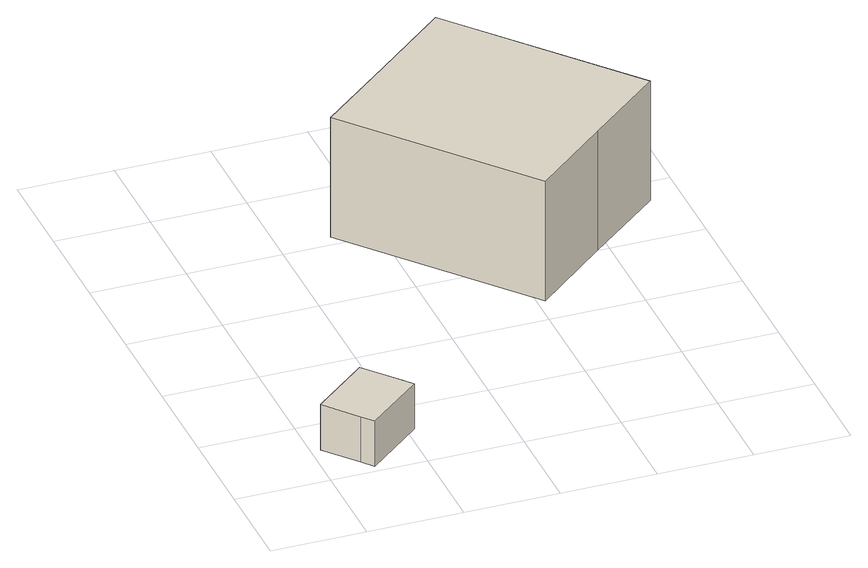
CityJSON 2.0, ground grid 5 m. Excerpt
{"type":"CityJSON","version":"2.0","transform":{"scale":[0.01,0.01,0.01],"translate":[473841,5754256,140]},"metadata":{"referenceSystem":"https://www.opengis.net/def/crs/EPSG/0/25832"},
"CityObjects":{
"building1":{"type":"Building","attributes":{"Gemeindeschluessel":"05711000","BezugspunktDach":"2000","function":"31001_9998","measuredHeight":2.6},"address":[{"country":"Germany","locality":"Bielefeld","thoroughfareNumber":"53","thoroughfareName":"Schopketalweg"}],"geometry":[{"type":"Solid","lod":"1","boundaries":[[[[0,1,2,3,4,5]],[[6,7,8,9,10,11]],[[6,11,5,4]],[[7,6,4,3]],[[8,7,3,2]],[[9,8,2,1]],[[10,9,1,0]],[[11,10,0,5]]]]}]},
"building2":{"type":"Building","attributes":{"name":"Jugendheim Gretenvenn","Gemeindeschluessel":"05711000","BezugspunktDach":"2000","function":"31001_3000","measuredHeight":9.66},"address":[{"country":"Germany","locality":"Bielefeld","thoroughfareNumber":"53","thoroughfareName":"Schopketalweg"}],"geometry":[{"type":"Solid","lod":"1","boundaries":[[[[12,13,14,15,16,17]],[[18,19,20,21,22,23]],[[18,23,17,16]],[[19,18,16,15]],[[20,19,15,14]],[[21,20,14,13]],[[22,21,13,12]],[[23,22,12,17]]]]}]}
},
"vertices":[
[502,340,338],[345,526,338],[49,276,338],[194,103,338],[244,44,338],[541,293,338],[244,44,78],[194,103,78],[49,276,78],[345,526,78],[502,340,78],[541,293,78],
[2328,1817,776],[1557,2723,776],[1160,2385,776],[762,2047,776],[1533,1141,776],[1930,1479,776],[1533,1141,93],[762,2047,93],[1160,2385,93],[1557,2723,93],[2328,1817,93],[1930,1479,93]
]}
